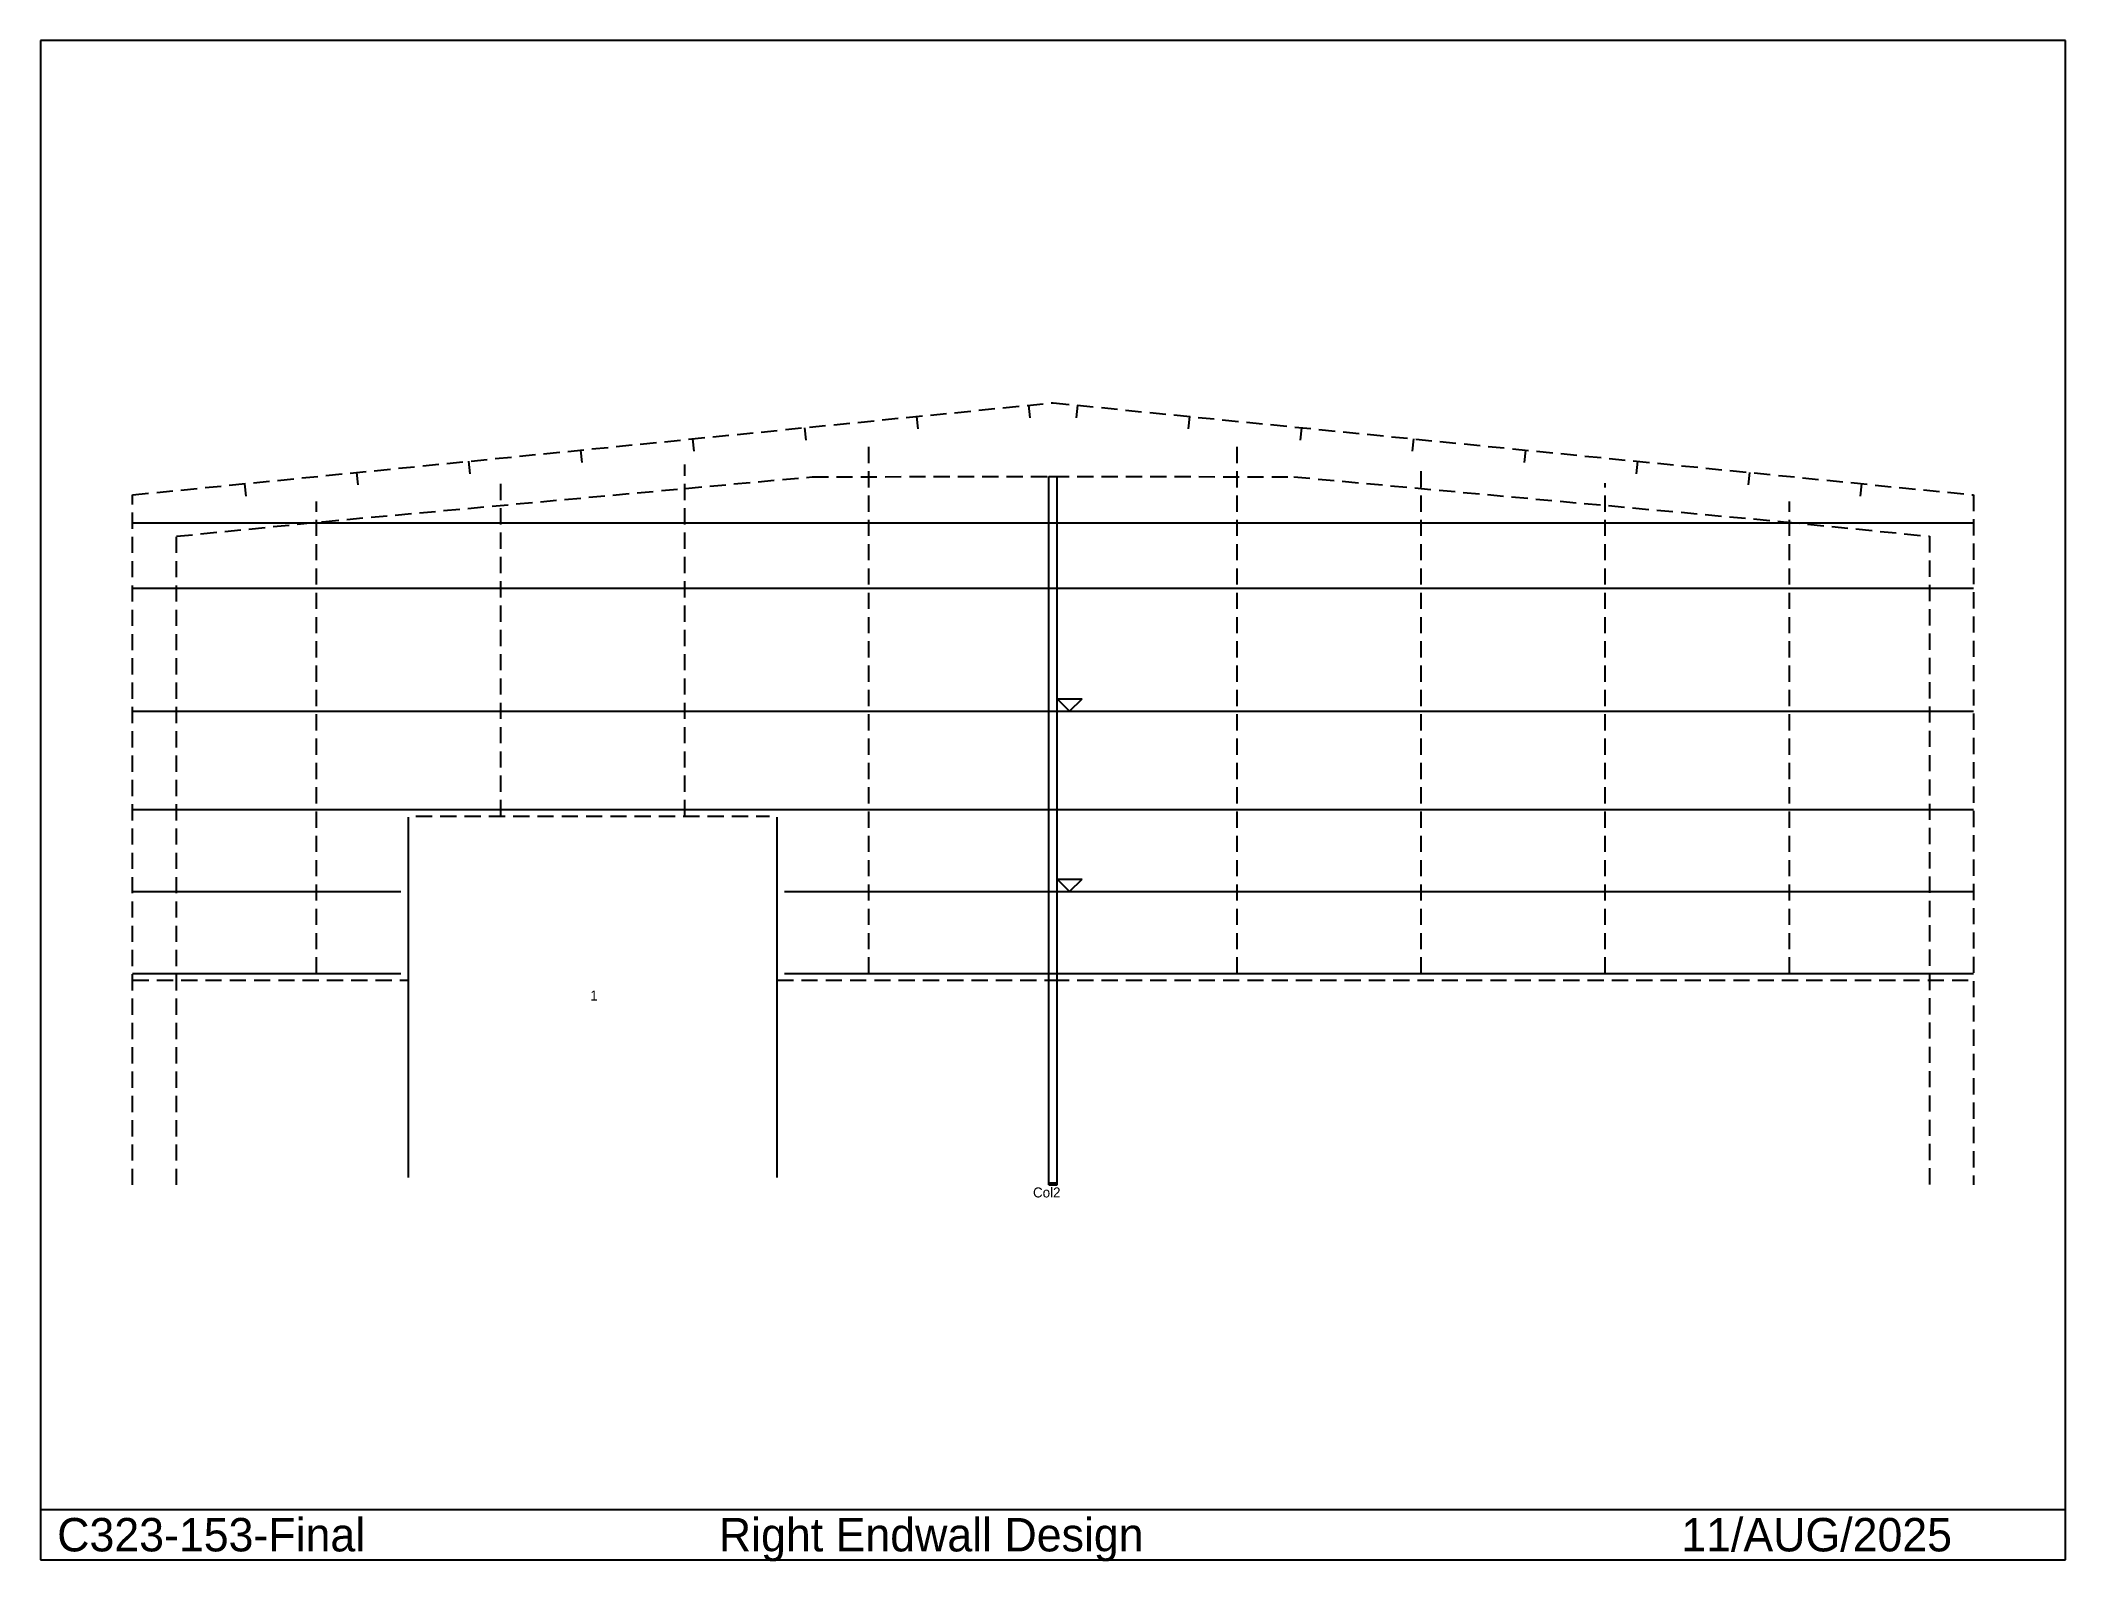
# Model space of a CAD drawing. Extents: x -1124 to 23593, y -4594 to 13964.
import ezdxf

# ---------------------------------------------------------------- set-up
doc = ezdxf.new("R2010")
doc.units = 0
doc.linetypes.add('CONTIN', pattern=[0])
doc.linetypes.add('DASHED', pattern=[296.59, 197.73, -98.86])
doc.layers.get('0').update_dxf_attribs({"linetype": 'CONTIN'})
for name, color, linetype in [('1', 7, 'CONTIN'), ('16', 7, 'CONTIN'), ('2', 7, 'CONTIN'), ('21', 7, 'CONTIN'), ('3', 7, 'CONTIN'), ('5', 5, 'DASHED'), ('6', 5, 'DASHED'), ('8', 5, 'DASHED'), ('9', 7, 'CONTIN')]:
    doc.layers.add(name, color=color, linetype=linetype)

msp = doc.modelspace()

# ---------------------------------------------------------------- linework, layer by layer
for p, q in [((23593.498, 13964.425), (-1123.5, 13964.425)), ((-1123.5, 13964.425), (-1123.5, -4573.324)), ((23593.498, -4573.324), (23593.498, 13964.425)), ((-1123.5, -3961.579), (23593.498, -3961.579)), ((-1123.5, -4573.324), (23593.498, -4573.324))]:
    msp.add_line(p, q)
at = {"layer": '1'}
for p, q in [((11184.199, 0), (11184.199, 8646.4)), ((11184.199, 8646.4), (11285.8, 8646.4)), ((11285.8, 0), (11285.8, 8646.4)), ((11184.199, 0), (11285.8, 0))]:
    msp.add_line(p, q, dxfattribs=at)
at = {"layer": '2'}
for p, q in [((0.003, 8080), (11235, 8080)), ((11235, 8080), (22470, 8080)), ((0.002, 7280), (11235, 7280)), ((11235, 7280), (22470, 7280)), ((0.002, 5780), (11235, 5780)), ((11235, 5780), (22470, 5780)), ((0.001, 4580), (11235, 4580)), ((3368, 91.44), (3368, 4488.56)), ((7868, 91.44), (7868, 4488.56)), ((11235, 4580), (22470, 4580)), ((0.001, 3580), (3276.56, 3580)), ((7959.44, 3580), (11235, 3580)), ((11235, 3580), (22470, 3580)), ((0.001, 2580), (3276.56, 2580)), ((7959.44, 2580), (11235, 2580)), ((11235, 2580), (22470, 2580))]:
    msp.add_line(p, q, dxfattribs=at)
at = {"layer": '3'}
for p, q in [((11438.2, 5780), (11285.8, 5932.4)), ((11285.8, 5932.4), (11590.601, 5932.4)), ((11438.2, 5780), (11590.601, 5932.4)), ((11438.2, 3580), (11285.8, 3732.4)), ((11285.8, 3732.4), (11590.601, 3732.4)), ((11438.2, 3580), (11590.601, 3732.4))]:
    msp.add_line(p, q, dxfattribs=at)
at = {"layer": '5'}
for p, q in [((10936.453, 9513.646), (10951.617, 9362.002)), ((11533.511, 9513.649), (11518.347, 9362.006)), ((8202.391, 9240.239), (8217.555, 9088.596)), ((9569.472, 9376.947), (9584.636, 9225.304)), ((12900.592, 9376.941), (12885.428, 9225.298)), ((14267.674, 9240.232), (14252.51, 9088.589)), ((5468.227, 8966.822), (5483.391, 8815.179)), ((6835.309, 9103.531), (6850.473, 8951.888)), ((15634.656, 9103.534), (15619.492, 8951.891)), ((17001.738, 8966.826), (16986.574, 8815.183)), ((2734.164, 8693.417), (2749.328, 8541.773)), ((4101.146, 8830.114), (4116.31, 8678.471)), ((18368.82, 8830.118), (18353.656, 8678.475)), ((19735.902, 8693.41), (19720.738, 8541.767)), ((1367.082, 8556.708), (1382.246, 8405.064)), ((21102.982, 8556.702), (21087.818, 8405.059)), ((3459.44, 4500), (7776.561, 4500))]:
    msp.add_line(p, q, dxfattribs=at)
at = {"layer": '6'}
for p, q in [((8988, 2580), (8988, 9014)), ((13482, 2580), (13482, 9014)), ((6741, 4500), (6741, 8789.301)), ((15729, 2580), (15729, 8789.301)), ((4494, 4500), (4494, 8564.601)), ((17976, 2580), (17976, 8564.601)), ((2247, 2580), (2247, 8339.9)), ((20223, 2580), (20223, 8339.9))]:
    msp.add_line(p, q, dxfattribs=at)
at = {"layer": '8'}
for p, q in [((0, 8420), (11235, 9543.5)), ((11235, 9543.5), (22470, 8420)), ((0, 0), (0, 8420)), ((2320.1, 8093.201), (8295.3, 8640.5)), ((8295.3, 8640.5), (11235, 8646.4)), ((8295.3, 8640.5), (8295.3, 8640.5)), ((11235, 8646.4), (11235, 8646.4)), ((11235, 8646.4), (14174.8, 8640.5)), ((14174.8, 8640.5), (14174.8, 8640.5)), ((14174.8, 8640.5), (20150, 8093.201)), ((22470, 8420), (22470, 0)), ((535, 7914.7), (2320.1, 8093.201)), ((535, 0), (535, 7914.7)), ((535, 7914.7), (535, 7914.7)), ((2320.1, 8093.201), (2320.1, 8093.201)), ((20150, 8093.201), (20150, 8093.201)), ((20150, 8093.201), (21935, 7914.7)), ((21935, 7914.7), (21935, 7914.7)), ((21935, 7914.7), (21935, 0)), ((0, 2500), (3368, 2500)), ((7868, 2500), (11235, 2500)), ((11235, 2500), (22470, 2500))]:
    msp.add_line(p, q, dxfattribs=at)
at = {"layer": '9'}
for p, q in [((11184.199, 25.4), (11285.799, 25.4)), ((11184.199, 0), (11184.199, 25.4)), ((11184.199, 0), (11285.799, 0)), ((11285.799, 0), (11285.799, 25.4))]:
    msp.add_line(p, q, dxfattribs=at)

# ---------------------------------------------------------------- texts
for s, p in [('C323-153-Final', (-919.585, -4471.367)), ('Right Endwall Design', (7156.695, -4471.367)), ('11/AUG/2025', (18903.447, -4471.367))]:
    msp.add_text(s, height=407.831).set_placement(p)
at = {"layer": '16'}
msp.add_text('Col2', height=121.92, dxfattribs=at).set_placement((10991.16, -152.4))
at = {"layer": '21'}
msp.add_text('  1', height=121.92, dxfattribs=at).set_placement((5496.08, 2250))

doc.saveas('drawing.dxf')
